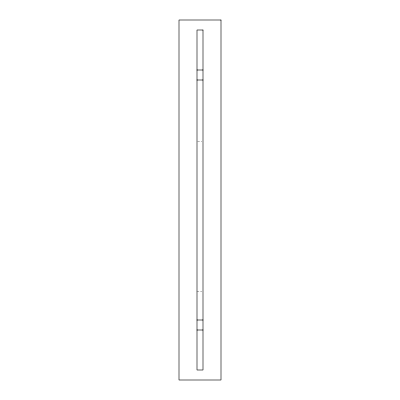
<?xml version="1.0" encoding="UTF-8"?>
<svg xmlns="http://www.w3.org/2000/svg" width="400" height="400" viewBox="0 0 400 400"><rect width="100%" height="100%" fill="white"/><g stroke="black" fill="none" stroke-linecap="round" stroke-linejoin="round"><path stroke-width="0.3" stroke-dasharray="2 1.5" d="M197.6 141.6L201.8 141.6M197 291.49L201.8 291.49"/><path stroke-width="0.6" d="M197 70L203 70M197 80L203 80M197 320L203 320M197 330L203 330M221 20L179 20L179 380L221 380L221 20M203 30L197 30L197 370L203 370L203 30"/></g></svg>
